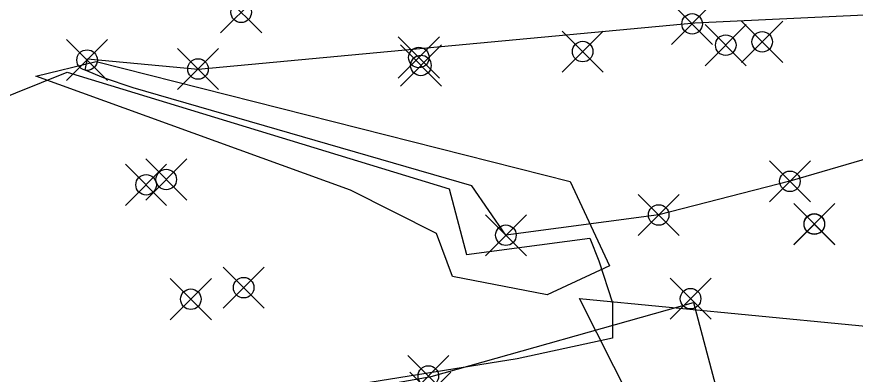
# Model space of a CAD drawing. Extents: x 83 to 1412852, y -76 to 4931706.
# Drawn here: x 1412690.15 to 1412722.84, y 4931572.48 to 4931586.43 of the extents above; entities that cross this region are included whole.
import ezdxf

# ---------------------------------------------------------------- set-up
doc = ezdxf.new("R2010")
doc.units = 0
doc.header["$MEASUREMENT"] = 0
doc.header["$PDMODE"] = 35
doc.header["$PDSIZE"] = 0.8
for name, color, linetype in [('Buildings-21-08-2020', 1, 'CONTINUOUS'), ('BUILDINGS21082020 entities', 1, 'CONTINUOUS'), ('Ground topo-Rev01', 1, 'CONTINUOUS'), ('New scratch layer', 1, 'CONTINUOUS')]:
    doc.layers.add(name, color=color, linetype=linetype)

msp = doc.modelspace()

# ---------------------------------------------------------------- linework, layer by layer
at = {"layer": 'Buildings-21-08-2020', "color": 7}
for p in [(1412695.972, 4931580.1, 59.62), (1412695.189, 4931579.893, 58.29), (1412696.931, 4931575.439, 59.93)]:
    msp.add_point(p, dxfattribs=at)
at = {"layer": 'BUILDINGS21082020 entities', "color": 7}
for p in [(1412695.972, 4931580.1, 59.62), (1412695.189, 4931579.893, 58.29), (1412696.931, 4931575.439, 59.93)]:
    msp.add_point(p, dxfattribs=at)
at = {"layer": 'Ground topo-Rev01', "color": 7}
for p in [(1412698.89, 4931586.61, 57.09), (1412716.45, 4931586.16, 57.22), (1412717.76, 4931585.33, 57.24), (1412719.18, 4931585.46, 56.63), (1412712.19, 4931585.08, 57.47), (1412692.89, 4931584.75, 58.06), (1412705.81, 4931584.85, 57.76), (1412697.21, 4931584.4, 58.13), (1412705.89, 4931584.54, 57.8), (1412720.26, 4931580.03, 56.83), (1412715.15, 4931578.72, 57.21), (1412721.21, 4931578.37, 57.71), (1412721.21, 4931578.36, 57.72), (1412709.2, 4931577.93, 57.97), (1412698.99, 4931575.89, 57.94), (1412716.39, 4931575.46, 59.41), (1412706.18, 4931572.45, 58.95), (1412706.26, 4931571.8, 59.11)]:
    msp.add_point(p, dxfattribs=at)
at = {"layer": 'New scratch layer', "color": 7, "linetype": 'Continuous', "flags": 128}
for points in [[(1412776.225, 4931589.015), (1412764.43, 4931586.55), (1412755, 4931583.8), (1412739.68, 4931584.96), (1412724.3, 4931581.22), (1412720.26, 4931580.03), (1412715.15, 4931578.72), (1412709.2, 4931577.93), (1412707.868, 4931579.851), (1412694.687, 4931583.663), (1412693.533, 4931584.053), (1412692.818, 4931584.36), (1412692.912, 4931584.793), (1412697.21, 4931584.4), (1412716.552, 4931586.205), (1412727.29, 4931586.7), (1412758, 4931587.58), (1412776.225, 4931589.015)], [(1412693.24, 4931584.688), (1412711.708, 4931580.021), (1412713.233, 4931576.744), (1412710.8, 4931575.604), (1412707.116, 4931576.328), (1412706.498, 4931577.992), (1412703.152, 4931579.688), (1412690.9, 4931584.127), (1412693.24, 4931584.688)], [(1412692.12, 4931584.274), (1412706.993, 4931579.732), (1412707.66, 4931577.175), (1412712.463, 4931577.811), (1412712.816, 4931576.928), (1412713.346, 4931575.304), (1412713.346, 4931573.926), (1412709.638, 4931573.114), (1412701.479, 4931571.807), (1412694.345, 4931570.889), (1412690.636, 4931570.995), (1412685.303, 4931569.264), (1412683.467, 4931571.313), (1412682.513, 4931574.315), (1412680.959, 4931576.575), (1412680.606, 4931579.506), (1412683.114, 4931580.849), (1412687.105, 4931582.261), (1412692.12, 4931584.274)], [(1412692.12, 4931584.274), (1412706.993, 4931579.732), (1412707.66, 4931577.175), (1412712.463, 4931577.811), (1412712.816, 4931576.928), (1412713.346, 4931575.304), (1412713.346, 4931573.926), (1412709.638, 4931573.114), (1412701.479, 4931571.807), (1412694.345, 4931570.889), (1412690.636, 4931570.995), (1412685.303, 4931569.264), (1412683.467, 4931571.313), (1412682.513, 4931574.315), (1412680.959, 4931576.575), (1412680.606, 4931579.506), (1412683.114, 4931580.849), (1412687.105, 4931582.261), (1412692.12, 4931584.274)], [(1412685.4, 4931570.65), (1412687.1, 4931569.23), (1412692.31, 4931569.97), (1412706.295, 4931572.432), (1412716.511, 4931575.315), (1412717.815, 4931570.368), (1412718.237, 4931568.028), (1412710.18, 4931570.606), (1412705.07, 4931568.53), (1412697.954, 4931567.043), (1412695.334, 4931566.456), (1412693.648, 4931566.583), (1412690.933, 4931565.395), (1412685.685, 4931566.055), (1412683.998, 4931567.338), (1412683.582, 4931568.629), (1412685.4, 4931570.65)], [(1412712.07, 4931575.468), (1412726.028, 4931574.123), (1412729.566, 4931573.35), (1412735.43, 4931573.78), (1412748.126, 4931572.39), (1412747.709, 4931570.973), (1412746.896, 4931570.175), (1412738.527, 4931569.467), (1412734.477, 4931568.482), (1412725.55, 4931569.96), (1412722.299, 4931570.396), (1412721.902, 4931569.041), (1412720.16, 4931568.96), (1412719.374, 4931568.614), (1412716.093, 4931567.503), (1412712.07, 4931575.468)]]:
    msp.add_lwpolyline(points, close=True, dxfattribs=at)

doc.saveas('drawing.dxf')
